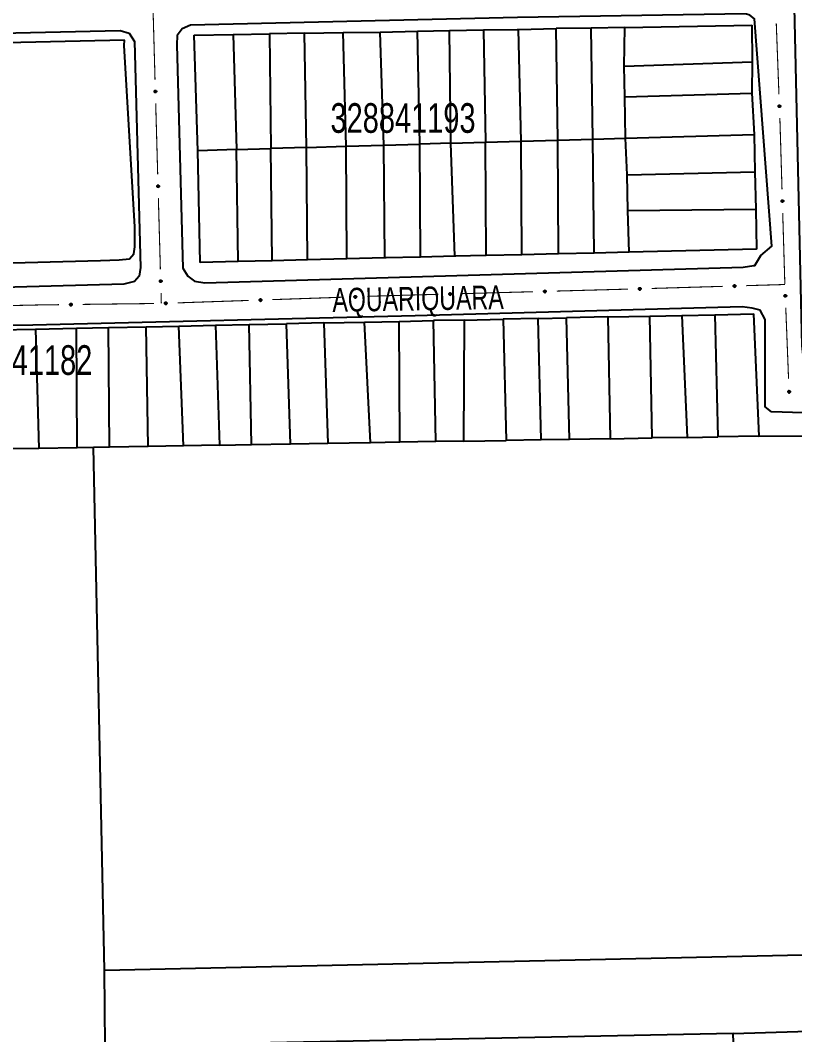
# Model space of a CAD drawing. Extents: x 203604 to 204690, y 4848469 to 4850418.
# Drawn here: x 203975.6 to 204106.3, y 4849737 to 4849908.1 of the extents above; entities that cross this region are included whole.
import ezdxf

# ---------------------------------------------------------------- set-up
doc = ezdxf.new("R2010")
doc.units = 0
doc.header["$LTSCALE"] = 1.5
doc.header["$MEASUREMENT"] = 0
for name, color, linetype in [('CD_MALHA_LOTES', 7, 'CONTINUOUS'), ('CD_TXT_QUADRA', 2, 'CONTINUOUS'), ('RU-QUADRA', 210, 'CONTINUOUS'), ('SV-EIXO-RUA-PAV', 20, 'CONTINUOUS'), ('SV-RUA-PAVIM', 7, 'CONTINUOUS'), ('SV-TXT-VIA-ATUAL', 250, 'CONTINUOUS')]:
    doc.layers.add(name, color=color, linetype=linetype)
doc.styles.add('ARIAL', font='ARIAL.SHX')

msp = doc.modelspace()

# ---------------------------------------------------------------- linework, layer by layer
at = {"layer": 'CD_MALHA_LOTES', "linetype": 'Continuous', "flags": 128}
for points in [[(204023.595377, 4849905.859892), (204030.112177, 4849905.979855)], [(204030.112177, 4849905.979855), (204036.325795, 4849906.071497)], [(204030.627844, 4849886.79591), (204030.112177, 4849905.979855)], [(204036.325795, 4849906.071497), (204042.638527, 4849906.210443)], [(204036.940698, 4849886.980877), (204036.325795, 4849906.071497)], [(204042.638527, 4849906.210443), (204048.039001, 4849906.309856)], [(204043.050009, 4849887.15988), (204042.638527, 4849906.210443)], [(204048.039001, 4849906.309856), (204053.792114, 4849906.415761)], [(204048.24337, 4849887.312046), (204048.039001, 4849906.309856)], [(204053.792114, 4849906.415761), (204059.699839, 4849906.524512)], [(204053.792114, 4849906.415761), (204054.104214, 4849887.483769)], [(204059.699839, 4849906.524512), (204066.016738, 4849906.640795)], [(204060.110828, 4849887.691322), (204059.699839, 4849906.524512)], [(204071.922588, 4849906.749511), (204066.016738, 4849906.640795)], [(204066.322992, 4849887.836376), (204066.016738, 4849906.640795)], [(204077.630412, 4849906.854582), (204071.922588, 4849906.749511)], [(204072.23211, 4849887.9969), (204071.922588, 4849906.749511)], [(204077.528804, 4849900.321901), (204077.630412, 4849906.854582)], [(204077.630412, 4849906.854582), (204099.021161, 4849907.248348)], [(204099.021161, 4849907.248348), (204099.12302, 4849901.034917)], [(204004.953903, 4849905.516736), (204011.576277, 4849905.638642)], [(204005.56506, 4849886.061569), (204004.953903, 4849905.516736)], [(204011.576277, 4849905.638642), (204017.687652, 4849905.751142)], [(204011.576277, 4849905.638642), (204012.096369, 4849886.252937)], [(204023.595377, 4849905.859892), (204017.687652, 4849905.751142)], [(204017.687652, 4849905.751142), (204017.897381, 4849886.422907)], [(204023.904919, 4849886.598928), (204023.595377, 4849905.859892)], [(204077.528804, 4849900.321901), (204099.12302, 4849901.034917)], [(204099.12302, 4849901.034917), (204099.021161, 4849895.738223)], [(204077.630664, 4849895.127066), (204077.528804, 4849900.321901)], [(204077.630664, 4849895.127066), (204099.021161, 4849895.738223)], [(204099.021161, 4849895.738223), (204099.428599, 4849888.811776)], [(204077.736224, 4849888.176188), (204077.630664, 4849895.127066)], [(204036.940698, 4849886.980877), (204043.050009, 4849887.15988)], [(204048.24337, 4849887.312046), (204043.050009, 4849887.15988)], [(204043.151914, 4849868.105186), (204043.050009, 4849887.15988)], [(204048.24337, 4849887.312046), (204054.104214, 4849887.483769)], [(204048.95946, 4849868.243836), (204048.24337, 4849887.312046)], [(204054.104214, 4849887.483769), (204060.110828, 4849887.691322)], [(204054.207097, 4849868.369119), (204054.104214, 4849887.483769)], [(204060.110828, 4849887.691322), (204066.322992, 4849887.836376)], [(204060.220676, 4849868.512687), (204060.110828, 4849887.691322)], [(204066.322992, 4849887.836376), (204072.23211, 4849887.9969)], [(204066.430567, 4849868.660943), (204066.322992, 4849887.836376)], [(204072.23211, 4849887.9969), (204077.736224, 4849888.176188)], [(204072.439285, 4849868.804396), (204072.23211, 4849887.9969)], [(204077.736224, 4849888.176188), (204099.428599, 4849888.811776)], [(204078.038102, 4849881.987189), (204077.736224, 4849888.176188)], [(204099.428599, 4849888.811776), (204099.530458, 4849882.496487)], [(204012.096369, 4849886.252937), (204005.56506, 4849886.061569)], [(204005.972498, 4849867.21756), (204005.56506, 4849886.061569)], [(204012.096369, 4849886.252937), (204017.897381, 4849886.422907)], [(204012.395714, 4849867.370909), (204012.096369, 4849886.252937)], [(204023.904919, 4849886.598928), (204017.897381, 4849886.422907)], [(204018.101458, 4849867.507128), (204017.897381, 4849886.422907)], [(204023.904919, 4849886.598928), (204030.627844, 4849886.79591)], [(204024.105315, 4849867.650465), (204023.904919, 4849886.598928)], [(204030.627844, 4849886.79591), (204036.940698, 4849886.980877)], [(204030.729703, 4849867.808616), (204030.627844, 4849886.79591)], [(204037.148057, 4849867.961849), (204036.940698, 4849886.980877)], [(204078.038102, 4849881.987189), (204099.530458, 4849882.496487)], [(204099.530458, 4849882.496487), (204099.734177, 4849876.181197)], [(204078.139961, 4849875.977478), (204078.038102, 4849881.987189)], [(204078.139961, 4849875.977478), (204099.734177, 4849876.181197)], [(204078.348632, 4849868.945476), (204078.139961, 4849875.977478)], [(204099.734177, 4849876.181197), (204099.836037, 4849869.458469)], [(204054.207097, 4849868.369119), (204048.95946, 4849868.243836)], [(204060.220676, 4849868.512687), (204054.207097, 4849868.369119)], [(204066.430567, 4849868.660943), (204060.220676, 4849868.512687)], [(204072.439285, 4849868.804396), (204066.430567, 4849868.660943)], [(204078.348632, 4849868.945476), (204072.439285, 4849868.804396)], [(204099.836037, 4849869.458469), (204078.348632, 4849868.945476)], [(204012.395714, 4849867.370909), (204005.972498, 4849867.21756)], [(204018.101458, 4849867.507128), (204012.395714, 4849867.370909)], [(204024.105315, 4849867.650465), (204018.101458, 4849867.507128)], [(204030.729703, 4849867.808616), (204024.105315, 4849867.650465)], [(204037.148057, 4849867.961849), (204030.729703, 4849867.808616)], [(204043.151914, 4849868.105186), (204037.148057, 4849867.961849)], [(204048.95946, 4849868.243836), (204043.151914, 4849868.105186)], [(204074.736048, 4849858.014341), (204081.825831, 4849858.148157)], [(204081.825531, 4849858.164224), (204087.235158, 4849858.278593)], [(204081.825831, 4849858.148157), (204081.825531, 4849858.164224)], [(204087.235158, 4849858.278593), (204092.779033, 4849858.395799)], [(204087.235158, 4849858.278593), (204088.13903, 4849837.712535)], [(204092.779033, 4849858.395799), (204099.35059, 4849858.534733)], [(204092.779033, 4849858.395799), (204093.294064, 4849837.799724)], [(204099.35059, 4849858.534733), (204100.252597, 4849837.917416)], [(203990.529814, 4849856.215285), (203996.848818, 4849856.367676)], [(203996.848818, 4849856.367676), (204002.384647, 4849856.478856)], [(203997.23158, 4849836.174989), (203996.848818, 4849856.367676)], [(204002.384647, 4849856.478856), (204008.572402, 4849856.615532)], [(204003.161721, 4849836.275287), (204002.384647, 4849856.478856)], [(204008.572402, 4849856.615532), (204014.242354, 4849856.735404)], [(204008.572402, 4849856.615532), (204009.216326, 4849836.37769)], [(204014.242354, 4849856.735404), (204020.553782, 4849856.859576)], [(204014.62624, 4849836.499974), (204014.242354, 4849856.735404)], [(204026.870264, 4849857.002379), (204020.553782, 4849856.859576)], [(204021.196714, 4849836.580319), (204020.553782, 4849856.859576)], [(204026.870264, 4849857.002379), (204033.697321, 4849857.117292)], [(204026.870264, 4849857.002379), (204027.513319, 4849836.687153)], [(204033.697321, 4849857.117292), (204039.562576, 4849857.270716)], [(204034.729495, 4849836.809203), (204033.697321, 4849857.117292)], [(204039.562576, 4849857.270716), (204045.355882, 4849857.393196)], [(204039.689118, 4849836.893087), (204039.562576, 4849857.270716)], [(204050.510632, 4849857.502176), (204045.355882, 4849857.393196)], [(204045.745902, 4849836.995527), (204045.355882, 4849857.393196)], [(204050.510632, 4849857.502176), (204050.383472, 4849837.073964)], [(204050.510632, 4849857.502176), (204057.087635, 4849857.641224)], [(204063.012569, 4849857.761583), (204057.087635, 4849857.641224)], [(204057.087635, 4849857.641224), (204057.604005, 4849837.196087)], [(204063.012569, 4849857.761583), (204067.778089, 4849857.867238)], [(204063.529789, 4849837.296311), (204063.012569, 4849857.761583)], [(204074.736048, 4849858.014341), (204067.778089, 4849857.867238)], [(204068.298359, 4849837.376964), (204067.778089, 4849857.867238)], [(204074.736048, 4849858.014341), (204075.128071, 4849837.492477)], [(203971.786198, 4849855.837811), (203978.226231, 4849855.973964)], [(203978.226231, 4849855.973964), (203985.119789, 4849856.119705)], [(203978.226231, 4849855.973964), (203978.739286, 4849835.855684)], [(203985.119789, 4849856.119705), (203990.529814, 4849856.215285)], [(203985.249013, 4849835.972324), (203985.119789, 4849856.119705)], [(203990.661689, 4849836.06387), (203990.529814, 4849856.215285)], [(204075.128071, 4849837.492477), (204082.208889, 4849837.612237)], [(204088.13903, 4849837.712535), (204082.208889, 4849837.612237)], [(204088.13903, 4849837.712535), (204093.294064, 4849837.799724)], [(204100.252597, 4849837.917416), (204093.294064, 4849837.799724)], [(204100.252597, 4849837.917416), (204118.797014, 4849838.012408), (204123.597551, 4849833.76578), (204126.182456, 4849830.811603), (204127.905725, 4849827.611245), (204128.76736, 4849824.041615), (204140.953338, 4849751.17193)], [(203978.739286, 4849835.855684), (203972.424749, 4849835.755423)], [(203985.249013, 4849835.972324), (203978.739286, 4849835.855684)], [(203987.990496, 4849836.018691), (203985.249013, 4849835.972324)], [(203990.661689, 4849836.06387), (203987.990496, 4849836.018691)], [(203989.859522, 4849747.848481), (203987.990496, 4849836.018691)], [(203997.23158, 4849836.174989), (203990.661689, 4849836.06387)], [(204003.161721, 4849836.275287), (203997.23158, 4849836.174989)], [(204009.216326, 4849836.37769), (204003.161721, 4849836.275287)], [(204009.216326, 4849836.37769), (204014.62624, 4849836.499974)], [(204021.196714, 4849836.580319), (204014.626824, 4849836.4692)], [(204027.513319, 4849836.687153), (204021.196714, 4849836.580319)], [(204034.729495, 4849836.809203), (204027.513319, 4849836.687153)], [(204039.689118, 4849836.893087), (204034.729495, 4849836.809203)], [(204045.745902, 4849836.995527), (204039.689118, 4849836.893087)], [(204050.383472, 4849837.073964), (204045.745902, 4849836.995527)], [(204050.383472, 4849837.073964), (204057.604005, 4849837.196087)], [(204063.529789, 4849837.296311), (204057.604005, 4849837.196087)], [(204068.298359, 4849837.376964), (204063.529789, 4849837.296311)], [(204075.128071, 4849837.492477), (204068.298359, 4849837.376964)], [(203989.859522, 4849747.848481), (204140.953338, 4849751.17193)], [(203989.982613, 4849735.04705), (203989.859522, 4849747.848481)], [(204095.902147, 4849737.201137), (204143.16897, 4849738.61668)], [(204095.902147, 4849737.201137), (203989.982613, 4849735.04705)], [(204096.148328, 4849731.169694), (204095.902147, 4849737.201137)]]:
    msp.add_lwpolyline(points, dxfattribs=at)
msp.add_lwpolyline([(203993.18913, 4849904.70186), (203875.796044, 4849902.053513), (203881.500177, 4849868.949172), (203881.805755, 4849867.115701), (203882.620631, 4849865.791527), (203883.435507, 4849865.07851), (203885.268979, 4849864.772932), (203989.165679, 4849867.523139), (203992.323324, 4849867.624998), (203994.054936, 4849867.828717), (203994.767952, 4849868.643593), (203994.971671, 4849869.865907), (203994.971671, 4849873.227271), (203993.1382, 4849903.785124)], close=True, dxfattribs=at)
at = {"layer": 'CD_MALHA_LOTES', "linetype": 'Continuous'}
for points in [[(204082.208889, 4849837.612237), (204081.825831, 4849858.148157)], [(204014.626824, 4849836.4692), (204014.62624, 4849836.499974)]]:
    msp.add_lwpolyline(points, dxfattribs=at)
at = {"layer": 'RU-QUADRA', "linetype": 'Continuous', "const_width": 0.18, "flags": 128}
for points in [[(204005.972498, 4849867.21756), (204005.56506, 4849886.061569), (204004.953903, 4849905.516736), (204011.576277, 4849905.638642), (204017.687652, 4849905.751142), (204023.595377, 4849905.859892), (204030.112177, 4849905.979855), (204036.326632, 4849906.026033), (204042.638527, 4849906.210443), (204048.039001, 4849906.309856), (204053.792114, 4849906.415761), (204059.699839, 4849906.524512), (204066.016738, 4849906.640795), (204071.922588, 4849906.749511), (204077.630412, 4849906.854582), (204099.021161, 4849907.248348), (204099.12302, 4849901.034917), (204099.021161, 4849895.738223), (204099.428599, 4849888.811776), (204099.530458, 4849882.496487), (204099.734177, 4849876.181197), (204099.836037, 4849869.458469), (204078.348632, 4849868.945476), (204072.439285, 4849868.804396), (204066.430567, 4849868.660943), (204060.220676, 4849868.512687), (204054.207097, 4849868.369119), (204048.95946, 4849868.243836), (204043.151914, 4849868.105186), (204037.148057, 4849867.961849), (204030.729703, 4849867.808616), (204024.105315, 4849867.650465), (204018.101458, 4849867.507128), (204012.395714, 4849867.370909)], [(203875.796044, 4849902.053513), (203881.500177, 4849868.949172), (203881.805755, 4849867.115701), (203882.620631, 4849865.791527), (203883.435507, 4849865.07851), (203885.268979, 4849864.772932), (203989.165679, 4849867.523139), (203992.323324, 4849867.624998), (203994.054936, 4849867.828717), (203994.767952, 4849868.643593), (203994.971671, 4849869.865907), (203994.971671, 4849873.227271), (203993.1382, 4849903.785124), (203993.18913, 4849904.70186)]]:
    msp.add_lwpolyline(points, close=True, dxfattribs=at)
at = {"layer": 'RU-QUADRA', "linetype": 'Continuous'}
for points in [[(203971.786198, 4849855.837811, 0.18, 0.18, 0), (203978.226231, 4849855.973964, 0.18, 0.18, 0), (203985.119789, 4849856.119705, 0.18, 0.18, 0), (203990.529814, 4849856.215285, 0.18, 0.18, 0), (203996.848818, 4849856.367676, 0.18, 0.18, 0), (204002.384647, 4849856.478856, 0.18, 0.18, 0), (204008.572402, 4849856.615532, 0.18, 0.18, 0), (204014.242354, 4849856.735404, 0.18, 0.18, 0), (204020.553782, 4849856.859576, 0.18, 0.18, 0), (204026.870264, 4849857.002379, 0.18, 0.18, 0), (204033.697321, 4849857.117292, 0.18, 0.18, 0), (204039.562576, 4849857.270716, 0.18, 0.18, 0), (204045.355882, 4849857.393196, 0.18, 0.18, 0), (204050.510632, 4849857.502176, 0.18, 0.18, 0), (204057.087635, 4849857.641224, 0.18, 0.18, 0), (204063.012465, 4849857.766485, 0.18, 0.18, 0), (204067.778089, 4849857.867238, 0.18, 0.18, 0), (204074.736048, 4849858.014341, 0.18, 0.18, 0), (204081.825531, 4849858.164224, 0.18, 0.18, 0), (204087.235158, 4849858.278593, 0.18, 0.18, 0), (204092.779033, 4849858.395799, 0.18, 0.18, 0), (204099.35059, 4849858.534733, 0.18, 0.18, 0), (204100.252597, 4849837.917416, 0.18, 0.18, 0)], [(204075.128071, 4849837.492477, 0.18, 0.18, 0), (204068.298359, 4849837.376964, 0.18, 0.18, 0)], [(204082.208889, 4849837.612237, 0.18, 0.18, 0), (204075.128071, 4849837.492477, 0.18, 0.18, 0)], [(204088.13903, 4849837.712535, 0.18, 0.18, 0), (204082.208889, 4849837.612237, 0.18, 0.18, 0)], [(204093.294064, 4849837.799724, 0.18, 0.18, 0), (204088.13903, 4849837.712535, 0.18, 0.18, 0)], [(204100.252597, 4849837.917416, 0.18, 0.18, 0), (204093.294064, 4849837.799724, 0.18, 0.18, 0)], [(204144.769149, 4849732.523691, 0.18, 0.18, 0), (204143.16897, 4849738.61668, 0.18, 0.18, 0), (204140.953338, 4849751.17193, 0.18, 0.18, 0), (204128.76736, 4849824.041615, 0.18, 0.18, 0), (204127.905725, 4849827.611245, 0.18, 0.18, 0), (204126.182456, 4849830.811603, 0.18, 0.18, 0), (204123.597551, 4849833.76578, 0.18, 0.18, 0), (204118.797014, 4849838.012408, 0.18, 0.18, 0), (204100.252597, 4849837.917416, 0.18, 0.18, 0)], [(203978.739286, 4849835.855684, 0.18, 0.18, 0), (203972.424749, 4849835.755423, 0.18, 0.18, 0)], [(203985.249013, 4849835.972324, 0.18, 0.18, 0), (203978.739286, 4849835.855684, 0.18, 0.18, 0)], [(203990.661689, 4849836.06387, 0.18, 0.18, 0), (203985.249013, 4849835.972324, 0.18, 0.18, 0)], [(203997.23158, 4849836.174989, 0.18, 0.18, 0), (203990.661689, 4849836.06387, 0.18, 0.18, 0)], [(204003.161721, 4849836.275287, 0.18, 0.18, 0), (203997.23158, 4849836.174989, 0.18, 0.18, 0)], [(204009.216326, 4849836.37769, 0.18, 0.18, 0), (204003.161721, 4849836.275287, 0.18, 0.18, 0)], [(204014.626824, 4849836.4692, 0.18, 0.18, 0), (204009.216326, 4849836.37769, 0.18, 0.18, 0)], [(204021.196714, 4849836.580319, 0.18, 0.18, 0), (204014.626824, 4849836.4692, 0.18, 0.18, 0)], [(204027.513319, 4849836.687153, 0.18, 0.18, 0), (204021.196714, 4849836.580319, 0.18, 0.18, 0)], [(204034.729495, 4849836.809203, 0.18, 0.18, 0), (204027.513319, 4849836.687153, 0.18, 0.18, 0)], [(204039.689118, 4849836.893087, 0.18, 0.18, 0), (204034.729495, 4849836.809203, 0.18, 0.18, 0)], [(204045.745902, 4849836.995527, 0.18, 0.18, 0), (204039.689118, 4849836.893087, 0.18, 0.18, 0)], [(204050.383472, 4849837.073964, 0.18, 0.18, 0), (204045.745902, 4849836.995527, 0.18, 0.18, 0)], [(204057.604005, 4849837.196087, 0.18, 0.18, 0), (204050.383472, 4849837.073964, 0.18, 0.18, 0)], [(204063.529789, 4849837.296311, 0.18, 0.18, 0), (204057.604005, 4849837.196087, 0.18, 0.18, 0)], [(204068.298359, 4849837.376964, 0.18, 0.18, 0), (204063.529789, 4849837.296311, 0.18, 0.18, 0)]]:
    msp.add_lwpolyline(points, format="xyseb", dxfattribs=at)
at = {"layer": 'SV-EIXO-RUA-PAV', "const_width": 0.18}
for points in [[(203998.03, 4849910.04), (203998.367623, 4849898.04475)], [(204103.171171, 4849907.54938), (204103.622869, 4849895.557884)], [(203998.480163, 4849894.046334), (203998.817786, 4849882.051084)], [(204103.773435, 4849891.560719), (204103.81, 4849890.59)], [(204103.81, 4849890.59), (204104.13949, 4849879.56633)], [(203998.930327, 4849878.052668), (203999.26795, 4849866.057418)], [(204104.258994, 4849875.568116), (204104.617505, 4849863.573472)], [(204082.14401, 4849862.825258), (204094.138765, 4849863.180012)], [(204098.137017, 4849863.298264), (204104.134394, 4849863.475641)], [(204104.134394, 4849863.475641), (204104.62, 4849863.49)], [(203999.38049, 4849862.059002), (203999.408626, 4849861.059398)], [(204034.162703, 4849861.488154), (204036.161534, 4849861.556531)], [(204036.161534, 4849861.556531), (204037.14, 4849861.59)], [(204037.14, 4849861.59), (204046.157575, 4849861.837142)], [(204050.156074, 4849861.946727), (204062.15157, 4849862.275483)], [(204066.150068, 4849862.385069), (204078.145564, 4849862.713825)], [(203970.186699, 4849859.854991), (203978.184759, 4849860.031166)], [(203978.184759, 4849860.031166), (203979.04, 4849860.05)], [(203979.04, 4849860.05), (203982.184316, 4849860.088553)], [(203986.184015, 4849860.137595), (203998.183113, 4849860.28472)], [(203999.408626, 4849861.059398), (203999.43, 4849860.3)], [(204002.18141, 4849860.394122), (204014.174395, 4849860.804384)], [(204018.172056, 4849860.941138), (204030.165041, 4849861.3514)], [(204104.773682, 4849859.576526), (204105.244558, 4849847.585768)]]:
    msp.add_lwpolyline(points, dxfattribs=at)
at = {"layer": 'SV-EIXO-RUA-PAV'}
for points in [[(203998.529888, 4849896.192263), (203998.565903, 4849896.159173), (203998.59009, 4849896.12337), (203998.601668, 4849896.087701), (203998.60368, 4849896.053514), (203998.6018, 4849896.018307), (203998.592073, 4849895.98323), (203998.572654, 4849895.946689), (203998.539714, 4849895.910328), (203998.501408, 4849895.887961), (203998.467046, 4849895.874739), (203998.431519, 4849895.870588), (203998.397348, 4849895.872988), (203998.361245, 4849895.884296), (203998.324407, 4849895.904338), (203998.288646, 4849895.938345), (203998.265175, 4849895.973609), (203998.254882, 4849896.008403), (203998.250934, 4849896.044146), (203998.253285, 4849896.080066), (203998.263031, 4849896.114444), (203998.283277, 4849896.151498), (203998.31731, 4849896.18635), (203998.352214, 4849896.210161), (203998.386854, 4849896.22094), (203998.422131, 4849896.224034), (203998.457466, 4849896.222577), (203998.493134, 4849896.214268), (203998.529888, 4849896.192263)], [(204103.802746, 4849893.707024), (204103.839074, 4849893.674278), (204103.863601, 4849893.638706), (204103.875518, 4849893.603149), (204103.877855, 4849893.568983), (204103.87631, 4849893.53376), (204103.866917, 4849893.498591), (204103.847846, 4849893.461867), (204103.815253, 4849893.425195), (204103.777162, 4849893.402465), (204103.742928, 4849893.388916), (204103.707441, 4849893.384428), (204103.673249, 4849893.386502), (204103.637041, 4849893.397467), (204103.600013, 4849893.417157), (204103.563931, 4849893.450823), (204103.540125, 4849893.485861), (204103.529501, 4849893.520556), (204103.525214, 4849893.55626), (204103.527223, 4849893.592201), (204103.536642, 4849893.62667), (204103.556534, 4849893.663915), (204103.590234, 4849893.699089), (204103.62491, 4849893.723231), (204103.659446, 4849893.734339), (204103.694692, 4849893.737768), (204103.730039, 4849893.736648), (204103.765785, 4849893.728678), (204103.802746, 4849893.707024)], [(203998.980051, 4849880.198597), (203999.016066, 4849880.165507), (203999.040253, 4849880.129704), (203999.051831, 4849880.094035), (203999.053844, 4849880.059848), (203999.051964, 4849880.024641), (203999.042237, 4849879.989564), (203999.022817, 4849879.953023), (203998.989877, 4849879.916662), (203998.951571, 4849879.894295), (203998.91721, 4849879.881073), (203998.881682, 4849879.876922), (203998.847511, 4849879.879322), (203998.811409, 4849879.89063), (203998.774571, 4849879.910672), (203998.73881, 4849879.944679), (203998.715338, 4849879.979943), (203998.705045, 4849880.014737), (203998.701098, 4849880.05048), (203998.703448, 4849880.0864), (203998.713195, 4849880.120778), (203998.73344, 4849880.157832), (203998.767473, 4849880.192684), (203998.802377, 4849880.216495), (203998.837018, 4849880.227274), (203998.872294, 4849880.230368), (203998.907629, 4849880.228911), (203998.943297, 4849880.220602), (203998.980051, 4849880.198597)], [(204104.30498, 4849877.714128), (204104.341053, 4849877.681101), (204104.365303, 4849877.645339), (204104.376943, 4849877.609691), (204104.379015, 4849877.575508), (204104.377196, 4849877.540298), (204104.36753, 4849877.505203), (204104.348174, 4849877.468629), (204104.315298, 4849877.43221), (204104.277031, 4849877.409777), (204104.242692, 4849877.396495), (204104.207172, 4849877.392282), (204104.172997, 4849877.394622), (204104.136875, 4849877.405868), (204104.100002, 4849877.425845), (204104.064182, 4849877.45979), (204104.040649, 4849877.495013), (204104.030295, 4849877.529789), (204104.026286, 4849877.565525), (204104.028573, 4849877.60145), (204104.03826, 4849877.635845), (204104.058441, 4849877.672934), (204104.092413, 4849877.707845), (204104.127276, 4849877.731717), (204104.161897, 4849877.742556), (204104.197169, 4849877.745711), (204104.232506, 4849877.744316), (204104.268189, 4849877.736069), (204104.30498, 4849877.714128)], [(203999.430215, 4849864.204931), (203999.46623, 4849864.171841), (203999.490417, 4849864.136037), (203999.501995, 4849864.100369), (203999.504007, 4849864.066182), (203999.502127, 4849864.030975), (203999.4924, 4849863.995898), (203999.472981, 4849863.959357), (203999.440041, 4849863.922996), (203999.401735, 4849863.900629), (203999.367373, 4849863.887407), (203999.331846, 4849863.883256), (203999.297675, 4849863.885656), (203999.261572, 4849863.896964), (203999.224734, 4849863.917006), (203999.188973, 4849863.951013), (203999.165502, 4849863.986277), (203999.155209, 4849864.021071), (203999.151261, 4849864.056814), (203999.153612, 4849864.092734), (203999.163358, 4849864.127112), (203999.183604, 4849864.164166), (203999.217637, 4849864.199018), (203999.252541, 4849864.222829), (203999.287181, 4849864.233608), (203999.322458, 4849864.236702), (203999.357793, 4849864.235245), (203999.393461, 4849864.226936), (203999.430215, 4849864.204931)], [(204095.991019, 4849863.344923), (204096.024057, 4849863.380986), (204096.059826, 4849863.405224), (204096.095478, 4849863.416853), (204096.129662, 4849863.418914), (204096.164872, 4849863.417084), (204096.199963, 4849863.407407), (204096.236532, 4849863.38804), (204096.27294, 4849863.355152), (204096.295361, 4849863.316878), (204096.308632, 4849863.282535), (204096.312834, 4849863.247014), (204096.310483, 4849863.21284), (204096.299226, 4849863.176721), (204096.279237, 4849863.139854), (204096.245281, 4849863.104044), (204096.210051, 4849863.080523), (204096.175272, 4849863.07018), (204096.139534, 4849863.066182), (204096.103611, 4849863.068481), (204096.069219, 4849863.078178), (204096.032136, 4849863.098371), (204095.997236, 4849863.132354), (204095.973375, 4849863.167224), (204095.962546, 4849863.201849), (204095.959402, 4849863.237121), (204095.960808, 4849863.272458), (204095.969067, 4849863.308138), (204095.991019, 4849863.344923)], [(204032.016512, 4849861.524881), (204032.049383, 4849861.561096), (204032.08504, 4849861.585499), (204032.120637, 4849861.597293), (204032.154811, 4849861.599513), (204032.190029, 4849861.597846), (204032.225165, 4849861.588332), (204032.261822, 4849861.569134), (204032.298382, 4849861.536414), (204032.320981, 4849861.498245), (204032.33441, 4849861.463964), (204032.338777, 4849861.428462), (204032.336584, 4849861.394277), (204032.325494, 4849861.358107), (204032.305676, 4849861.321148), (204032.271886, 4849861.285182), (204032.236765, 4849861.261497), (204032.202034, 4849861.250994), (204032.166316, 4849861.24683), (204032.130382, 4849861.248963), (204032.095946, 4849861.258501), (204032.058769, 4849861.278522), (204032.023713, 4849861.312343), (204031.99969, 4849861.347102), (204031.988702, 4849861.381676), (204031.985394, 4849861.416934), (204031.986637, 4849861.452277), (204031.99473, 4849861.487995), (204032.016512, 4849861.524881)], [(204048.010182, 4849861.998037), (204048.043299, 4849862.034028), (204048.07912, 4849862.058188), (204048.114797, 4849862.06974), (204048.148985, 4849862.071728), (204048.184191, 4849862.069821), (204048.219261, 4849862.060068), (204048.255788, 4849862.040622), (204048.292125, 4849862.007655), (204048.314463, 4849861.969333), (204048.327659, 4849861.934961), (204048.331784, 4849861.899431), (204048.32936, 4849861.865262), (204048.318024, 4849861.829168), (204048.297955, 4849861.792344), (204048.263922, 4849861.756608), (204048.228641, 4849861.733163), (204048.193839, 4849861.722895), (204048.158093, 4849861.718975), (204048.122174, 4849861.721351), (204048.087804, 4849861.731124), (204048.050764, 4849861.751396), (204048.015938, 4849861.785455), (204047.992153, 4849861.820377), (204047.981399, 4849861.855025), (204047.978332, 4849861.890304), (204047.979814, 4849861.925638), (204047.98815, 4849861.9613), (204048.010182, 4849861.998037)], [(204064.004177, 4849862.436379), (204064.037293, 4849862.47237), (204064.073115, 4849862.49653), (204064.108791, 4849862.508082), (204064.14298, 4849862.510069), (204064.178185, 4849862.508163), (204064.213256, 4849862.49841), (204064.249782, 4849862.478964), (204064.286119, 4849862.445997), (204064.308457, 4849862.407674), (204064.321654, 4849862.373303), (204064.325779, 4849862.337773), (204064.323354, 4849862.303603), (204064.312019, 4849862.267509), (204064.29195, 4849862.230686), (204064.257916, 4849862.19495), (204064.222635, 4849862.171505), (204064.187833, 4849862.161237), (204064.152087, 4849862.157316), (204064.116169, 4849862.159693), (204064.081798, 4849862.169465), (204064.044759, 4849862.189738), (204064.009933, 4849862.223797), (204063.986147, 4849862.258718), (204063.975394, 4849862.293367), (204063.972326, 4849862.328646), (204063.973809, 4849862.36398), (204063.982145, 4849862.399642), (204064.004177, 4849862.436379)], [(204079.998171, 4849862.874721), (204080.031287, 4849862.910712), (204080.067109, 4849862.934872), (204080.102786, 4849862.946424), (204080.136974, 4849862.948411), (204080.17218, 4849862.946505), (204080.20725, 4849862.936752), (204080.243776, 4849862.917305), (204080.280113, 4849862.884339), (204080.302452, 4849862.846016), (204080.315648, 4849862.811645), (204080.319773, 4849862.776115), (204080.317348, 4849862.741945), (204080.306013, 4849862.705851), (204080.285944, 4849862.669028), (204080.25191, 4849862.633292), (204080.21663, 4849862.609846), (204080.181828, 4849862.599579), (204080.146082, 4849862.595658), (204080.110163, 4849862.598035), (204080.075793, 4849862.607807), (204080.038753, 4849862.62808), (204080.003927, 4849862.662139), (204079.980141, 4849862.69706), (204079.969388, 4849862.731709), (204079.966321, 4849862.766988), (204079.967803, 4849862.802322), (204079.976139, 4849862.837983), (204079.998171, 4849862.874721)], [(204104.79956, 4849861.722875), (204104.835941, 4849861.690187), (204104.860524, 4849861.654655), (204104.872498, 4849861.619117), (204104.87489, 4849861.584955), (204104.873401, 4849861.549729), (204104.864065, 4849861.514546), (204104.845052, 4849861.477791), (204104.812518, 4849861.441066), (204104.774463, 4849861.418276), (204104.740251, 4849861.404673), (204104.704772, 4849861.400127), (204104.670576, 4849861.402147), (204104.63435, 4849861.413054), (204104.597291, 4849861.432685), (204104.561155, 4849861.466292), (204104.537293, 4849861.501293), (204104.526614, 4849861.535971), (204104.52227, 4849861.571668), (204104.524221, 4849861.607612), (204104.533585, 4849861.642096), (204104.553418, 4849861.679373), (204104.587061, 4849861.7146), (204104.621698, 4849861.738798), (204104.656217, 4849861.749961), (204104.691457, 4849861.753447), (204104.726806, 4849861.752383), (204104.762564, 4849861.74447), (204104.79956, 4849861.722875)], [(203984.039146, 4849860.221385), (203984.072803, 4849860.25687), (203984.108986, 4849860.280486), (203984.144834, 4849860.291496), (203984.179049, 4849860.292966), (203984.214221, 4849860.290527), (203984.24914, 4849860.280244), (203984.285368, 4849860.260247), (203984.321201, 4849860.226733), (203984.342957, 4849860.188077), (203984.355632, 4849860.15351), (203984.359218, 4849860.117921), (203984.356277, 4849860.083793), (203984.344396, 4849860.047874), (203984.323772, 4849860.011359), (203984.289201, 4849859.976142), (203984.25357, 4849859.953234), (203984.218616, 4849859.943494), (203984.182815, 4849859.940115), (203984.146937, 4849859.943036), (203984.112718, 4849859.953327), (203984.07599, 4849859.974158), (203984.041683, 4849860.00874), (203984.018429, 4849860.044018), (203984.008201, 4849860.078825), (203984.005668, 4849860.114146), (203984.007685, 4849860.149454), (203984.01656, 4849860.184985), (203984.039146, 4849860.221385)], [(204000.035219, 4849860.430849), (204000.06809, 4849860.467064), (204000.103747, 4849860.491467), (204000.139344, 4849860.503261), (204000.173518, 4849860.50548), (204000.208736, 4849860.503813), (204000.243872, 4849860.494299), (204000.28053, 4849860.475101), (204000.31709, 4849860.442382), (204000.339688, 4849860.404212), (204000.353118, 4849860.369931), (204000.357484, 4849860.33443), (204000.355291, 4849860.300245), (204000.344201, 4849860.264075), (204000.324383, 4849860.227116), (204000.290593, 4849860.191149), (204000.255473, 4849860.167465), (204000.220741, 4849860.156961), (204000.185023, 4849860.152798), (204000.149089, 4849860.15493), (204000.114653, 4849860.164469), (204000.077476, 4849860.184489), (204000.04242, 4849860.21831), (204000.018397, 4849860.25307), (204000.007409, 4849860.287644), (204000.004101, 4849860.322902), (204000.005344, 4849860.358245), (204000.013437, 4849860.393962), (204000.035219, 4849860.430849)], [(204016.025866, 4849860.977865), (204016.058737, 4849861.01408), (204016.094393, 4849861.038483), (204016.129991, 4849861.050277), (204016.164165, 4849861.052497), (204016.199382, 4849861.05083), (204016.234518, 4849861.041315), (204016.271176, 4849861.022117), (204016.307736, 4849860.989398), (204016.330334, 4849860.951229), (204016.343764, 4849860.916948), (204016.34813, 4849860.881446), (204016.345938, 4849860.847261), (204016.334848, 4849860.811091), (204016.31503, 4849860.774132), (204016.28124, 4849860.738165), (204016.246119, 4849860.714481), (204016.211388, 4849860.703977), (204016.175669, 4849860.699814), (204016.139735, 4849860.701946), (204016.105299, 4849860.711485), (204016.068123, 4849860.731505), (204016.033066, 4849860.765327), (204016.009044, 4849860.800086), (204015.998055, 4849860.83466), (204015.994748, 4849860.869918), (204015.99599, 4849860.905261), (204016.004084, 4849860.940979), (204016.025866, 4849860.977865)], [(204105.189349, 4849845.523926), (204105.224375, 4849845.558061), (204105.261458, 4849845.580236), (204105.297711, 4849845.58983), (204105.331957, 4849845.589953), (204105.367006, 4849845.586134), (204105.401494, 4849845.574487), (204105.436908, 4849845.553082), (204105.471397, 4849845.518186), (204105.491617, 4849845.478705), (204105.502923, 4849845.443666), (204105.505108, 4849845.407964), (204105.500828, 4849845.373977), (204105.487545, 4849845.338554), (204105.465502, 4849845.302877), (204105.429574, 4849845.269046), (204105.393069, 4849845.247555), (204105.35776, 4849845.239197), (204105.321854, 4849845.237228), (204105.286118, 4849845.241556), (204105.25233, 4849845.253184), (204105.216449, 4849845.275442), (204105.183528, 4849845.311346), (204105.161678, 4849845.34751), (204105.152826, 4849845.382692), (204105.151683, 4849845.418086), (204105.155086, 4849845.453287), (204105.165351, 4849845.488442), (204105.189349, 4849845.523926)]]:
    msp.add_lwpolyline(points, close=True, dxfattribs=at)
for points in [[(203998.253285, 4849896.080066), (203998.265175, 4849895.973609)], [(203998.258915, 4849896.092935), (203998.276241, 4849895.962377)], [(203998.263031, 4849896.114444), (203998.288646, 4849895.938345)], [(203998.275687, 4849896.127534), (203998.305844, 4849895.929083)], [(203998.283277, 4849896.151498), (203998.324407, 4849895.904338)], [(203998.30193, 4849896.165129), (203998.342229, 4849895.897346)], [(203998.31731, 4849896.18635), (203998.361245, 4849895.884296)], [(203998.333821, 4849896.196058), (203998.378115, 4849895.88334)], [(203998.352214, 4849896.210161), (203998.397348, 4849895.872988)], [(203998.368863, 4849896.21206), (203998.413847, 4849895.87479)], [(203998.386854, 4849896.22094), (203998.431519, 4849895.870588)], [(203998.404134, 4849896.219878), (203998.446621, 4849895.874348)], [(203998.422131, 4849896.224034), (203998.467046, 4849895.874739)], [(203998.441, 4849896.219551), (203998.48587, 4849895.886373)], [(203998.457466, 4849896.222577), (203998.501408, 4849895.887961)], [(203998.475292, 4849896.21369), (203998.520872, 4849895.903739)], [(203998.493134, 4849896.214268), (203998.539714, 4849895.910328)], [(203998.509737, 4849896.202374), (203998.554204, 4849895.931978)], [(203998.529888, 4849896.192263), (203998.572654, 4849895.946689)], [(203998.548773, 4849896.173442), (203998.581734, 4849895.97234)], [(203998.565903, 4849896.159173), (203998.592073, 4849895.98323)], [(203998.579779, 4849896.138823), (203998.595702, 4849896.00959)], [(203998.59009, 4849896.12337), (203998.6018, 4849896.018307)], [(204103.527223, 4849893.592201), (204103.540125, 4849893.485861)], [(204103.532731, 4849893.605123), (204103.551297, 4849893.474735)], [(204103.536642, 4849893.62667), (204103.563931, 4849893.450823)], [(204103.549173, 4849893.639879), (204103.581216, 4849893.441725)], [(204103.556534, 4849893.663915), (204103.600013, 4849893.417157)], [(204103.575057, 4849893.677723), (204103.617901, 4849893.410335)], [(204103.590234, 4849893.699089), (204103.637041, 4849893.397467)], [(204103.606653, 4849893.708953), (204103.653919, 4849893.396671)], [(204103.62491, 4849893.723231), (204103.673249, 4849893.386502)], [(204103.64154, 4849893.725288), (204103.689731, 4849893.388462)], [(204103.659446, 4849893.734339), (204103.707441, 4849893.384428)], [(204103.676736, 4849893.733441), (204103.722507, 4849893.388331)], [(204103.694692, 4849893.737768), (204103.742928, 4849893.388916)], [(204103.713603, 4849893.733464), (204103.761639, 4849893.400729)], [(204103.730039, 4849893.736648), (204103.777162, 4849893.402465)], [(204103.747949, 4849893.727931), (204103.796476, 4849893.418427)], [(204103.765785, 4849893.728678), (204103.815253, 4849893.425195)], [(204103.7825, 4849893.716943), (204103.829537, 4849893.446982)], [(204103.802746, 4849893.707024), (204103.847846, 4849893.461867)], [(204103.82181, 4849893.688383), (204103.856682, 4849893.487604)], [(204103.839074, 4849893.674278), (204103.866917, 4849893.498591)], [(204103.853143, 4849893.65406), (204103.870295, 4849893.524985)], [(204103.863601, 4849893.638706), (204103.87631, 4849893.53376)], [(203998.703448, 4849880.0864), (203998.715338, 4849879.979943)], [(203998.709079, 4849880.099269), (203998.726404, 4849879.96871)], [(203998.713195, 4849880.120778), (203998.73881, 4849879.944679)], [(203998.725851, 4849880.133868), (203998.756008, 4849879.935417)], [(203998.73344, 4849880.157832), (203998.774571, 4849879.910672)], [(203998.752094, 4849880.171463), (203998.792393, 4849879.90368)], [(203998.767473, 4849880.192684), (203998.811409, 4849879.89063)], [(203998.783985, 4849880.202392), (203998.828278, 4849879.889674)], [(203998.802377, 4849880.216495), (203998.847511, 4849879.879322)], [(203998.819026, 4849880.218394), (203998.864011, 4849879.881124)], [(203998.837018, 4849880.227274), (203998.881682, 4849879.876922)], [(203998.854298, 4849880.226212), (203998.896785, 4849879.880682)], [(203998.872294, 4849880.230368), (203998.91721, 4849879.881073)], [(203998.891164, 4849880.225884), (203998.936033, 4849879.892707)], [(203998.907629, 4849880.228911), (203998.951571, 4849879.894295)], [(203998.925455, 4849880.220024), (203998.971036, 4849879.910073)], [(203998.943297, 4849880.220602), (203998.989877, 4849879.916662)], [(203998.9599, 4849880.208708), (203999.004368, 4849879.938312)], [(203998.980051, 4849880.198597), (203999.022817, 4849879.953023)], [(203998.998936, 4849880.179776), (203999.031898, 4849879.978674)], [(203999.016066, 4849880.165507), (203999.042237, 4849879.989564)], [(203999.029942, 4849880.145157), (203999.045865, 4849880.015924)], [(203999.040253, 4849880.129704), (203999.051964, 4849880.024641)], [(204104.028573, 4849877.60145), (204104.040649, 4849877.495013)], [(204104.034182, 4849877.614328), (204104.051734, 4849877.4838)], [(204104.03826, 4849877.635845), (204104.064182, 4849877.45979)], [(204104.050893, 4849877.648956), (204104.081396, 4849877.450558)], [(204104.058441, 4849877.672934), (204104.100002, 4849877.425845)], [(204104.077071, 4849877.686597), (204104.117836, 4849877.418884)], [(204104.092413, 4849877.707845), (204104.136875, 4849877.405868)], [(204104.108908, 4849877.717581), (204104.153746, 4849877.404941)], [(204104.127276, 4849877.731717), (204104.172997, 4849877.394622)], [(204104.143921, 4849877.733644), (204104.189493, 4849877.396454)], [(204104.161897, 4849877.742556), (204104.207172, 4849877.392282)], [(204104.179179, 4849877.741524), (204104.222268, 4849877.396068)], [(204104.197169, 4849877.745711), (204104.242692, 4849877.396495)], [(204104.216046, 4849877.741261), (204104.261495, 4849877.408162)], [(204104.232506, 4849877.744316), (204104.277031, 4849877.409777)], [(204104.250347, 4849877.73546), (204104.296468, 4849877.425589)], [(204104.268189, 4849877.736069), (204104.315298, 4849877.43221)], [(204104.284812, 4849877.724204), (204104.32975, 4849877.453886)], [(204104.30498, 4849877.714128), (204104.348174, 4849877.468629)], [(204104.323899, 4849877.69534), (204104.35721, 4849877.494296)], [(204104.341053, 4849877.681101), (204104.36753, 4849877.505203)], [(204104.354965, 4849877.660775), (204104.371113, 4849877.53157)], [(204104.365303, 4849877.645339), (204104.377196, 4849877.540298)], [(203999.153612, 4849864.092734), (203999.165502, 4849863.986277)], [(203999.159242, 4849864.105603), (203999.176568, 4849863.975044)], [(203999.163358, 4849864.127112), (203999.188973, 4849863.951013)], [(203999.176014, 4849864.140201), (203999.206171, 4849863.941751)], [(203999.183604, 4849864.164166), (203999.224734, 4849863.917006)], [(203999.202257, 4849864.177797), (203999.242556, 4849863.910014)], [(203999.217637, 4849864.199018), (203999.261572, 4849863.896964)], [(203999.234148, 4849864.208726), (203999.278442, 4849863.896008)], [(203999.252541, 4849864.222829), (203999.297675, 4849863.885656)], [(203999.26919, 4849864.224728), (203999.314174, 4849863.887458)], [(203999.287181, 4849864.233608), (203999.331846, 4849863.883256)], [(203999.304461, 4849864.232546), (203999.346948, 4849863.887016)], [(203999.322458, 4849864.236702), (203999.367373, 4849863.887407)], [(203999.341327, 4849864.232218), (203999.386197, 4849863.899041)], [(203999.357793, 4849864.235245), (203999.401735, 4849863.900629)], [(203999.375619, 4849864.226358), (203999.421199, 4849863.916407)], [(203999.393461, 4849864.226936), (203999.440041, 4849863.922996)], [(203999.410064, 4849864.215042), (203999.454531, 4849863.944646)], [(203999.430215, 4849864.204931), (203999.472981, 4849863.959357)], [(203999.4491, 4849864.18611), (203999.482061, 4849863.985008)], [(203999.46623, 4849864.171841), (203999.4924, 4849863.995898)], [(203999.480106, 4849864.151491), (203999.496029, 4849864.022258)], [(203999.490417, 4849864.136037), (203999.502127, 4849864.030975)], [(204095.959402, 4849863.237121), (204096.308632, 4849863.282535)], [(204095.960808, 4849863.272458), (204096.295361, 4849863.316878)], [(204095.962546, 4849863.201849), (204096.312834, 4849863.247014)], [(204095.963584, 4849863.21913), (204096.309053, 4849863.262111)], [(204095.963858, 4849863.255997), (204096.296971, 4849863.301342)], [(204095.969067, 4849863.308138), (204096.27294, 4849863.355152)], [(204095.96967, 4849863.290297), (204096.279556, 4849863.33632)], [(204095.971452, 4849863.18387), (204096.308657, 4849863.229336)], [(204095.973375, 4849863.167224), (204096.310483, 4849863.21284)], [(204095.980936, 4849863.324758), (204096.251269, 4849863.369611)], [(204095.987504, 4849863.148852), (204096.300158, 4849863.193592)], [(204095.991019, 4849863.344923), (204096.236532, 4849863.38804)], [(204095.997236, 4849863.132354), (204096.299226, 4849863.176721)], [(204096.009813, 4849863.363835), (204096.210868, 4849863.397084)], [(204096.024057, 4849863.380986), (204096.199963, 4849863.407407)], [(204096.044388, 4849863.39489), (204096.173598, 4849863.410998)], [(204096.059826, 4849863.405224), (204096.164872, 4849863.417084)], [(204031.985394, 4849861.416934), (204032.33441, 4849861.463964)], [(204031.986637, 4849861.452277), (204032.320981, 4849861.498245)], [(204031.989763, 4849861.43583), (204032.322663, 4849861.482716)], [(204031.99473, 4849861.487995), (204032.298382, 4849861.536414)], [(204031.995416, 4849861.470156), (204032.305085, 4849861.517613)], [(204032.006523, 4849861.504669), (204032.276645, 4849861.550773)], [(204032.016512, 4849861.524881), (204032.261822, 4849861.569134)], [(204032.035219, 4849861.54388), (204032.236117, 4849861.578059)], [(204032.049383, 4849861.561096), (204032.225165, 4849861.588332)], [(204032.069649, 4849861.575095), (204032.198783, 4849861.5918)], [(204032.08504, 4849861.585499), (204032.190029, 4849861.597846)], [(204047.978332, 4849861.890304), (204048.327659, 4849861.934961)], [(204047.979814, 4849861.925638), (204048.314463, 4849861.969333)], [(204047.981399, 4849861.855025), (204048.331784, 4849861.899431)], [(204047.982474, 4849861.872304), (204048.328036, 4849861.914536)], [(204047.982829, 4849861.90917), (204048.31604, 4849861.953793)], [(204047.98815, 4849861.9613), (204048.292125, 4849862.007655)], [(204047.988714, 4849861.943457), (204048.298699, 4849861.988809)], [(204047.990266, 4849861.837027), (204048.327569, 4849861.881762)], [(204047.992153, 4849861.820377), (204048.32936, 4849861.865262)], [(204048.000056, 4849861.977894), (204048.270485, 4849862.022161)], [(204048.006242, 4849861.801974), (204048.318993, 4849861.846036)], [(204048.010182, 4849861.998037), (204048.255788, 4849862.040622)], [(204048.015938, 4849861.785455), (204048.318024, 4849861.829168)], [(204048.029018, 4849862.016909), (204048.230143, 4849862.049721)], [(204048.037148, 4849861.77006), (204048.304961, 4849861.810161)], [(204048.043299, 4849862.034028), (204048.219261, 4849862.060068)], [(204048.050764, 4849861.751396), (204048.297955, 4849861.792344)], [(204048.063659, 4849862.047889), (204048.192904, 4849862.063716)], [(204048.074724, 4849861.743789), (204048.273196, 4849861.773799)], [(204048.07912, 4849862.058188), (204048.184191, 4849862.069821)], [(204048.087804, 4849861.731124), (204048.263922, 4849861.756608)], [(204048.10931, 4849861.726992), (204048.239881, 4849861.744221)], [(204048.122174, 4849861.721351), (204048.228641, 4849861.733163)], [(204063.972326, 4849862.328646), (204064.321654, 4849862.373303)], [(204063.973809, 4849862.36398), (204064.308457, 4849862.407674)], [(204063.975394, 4849862.293367), (204064.325779, 4849862.337773)], [(204063.976469, 4849862.310646), (204064.32203, 4849862.352878)], [(204063.976823, 4849862.347512), (204064.310034, 4849862.392135)], [(204063.982145, 4849862.399642), (204064.286119, 4849862.445997)], [(204063.982709, 4849862.381799), (204064.292694, 4849862.427151)], [(204063.984261, 4849862.275369), (204064.321563, 4849862.320104)], [(204063.986147, 4849862.258718), (204064.323354, 4849862.303603)], [(204063.99405, 4849862.416236), (204064.264479, 4849862.460503)], [(204064.000237, 4849862.240316), (204064.312987, 4849862.284378)], [(204064.004177, 4849862.436379), (204064.249782, 4849862.478964)], [(204064.009933, 4849862.223797), (204064.312019, 4849862.267509)], [(204064.023012, 4849862.45525), (204064.224138, 4849862.488063)], [(204064.031142, 4849862.208402), (204064.298955, 4849862.248503)], [(204064.037293, 4849862.47237), (204064.213256, 4849862.49841)], [(204064.044759, 4849862.189738), (204064.29195, 4849862.230686)], [(204064.057654, 4849862.486231), (204064.186898, 4849862.502058)], [(204064.068718, 4849862.182131), (204064.267191, 4849862.212141)], [(204064.073115, 4849862.49653), (204064.178185, 4849862.508163)], [(204064.081798, 4849862.169465), (204064.257916, 4849862.19495)], [(204064.103304, 4849862.165334), (204064.233876, 4849862.182562)], [(204064.116169, 4849862.159693), (204064.222635, 4849862.171505)], [(204079.966321, 4849862.766988), (204080.315648, 4849862.811645)], [(204079.967803, 4849862.802322), (204080.302452, 4849862.846016)], [(204079.969388, 4849862.731709), (204080.319773, 4849862.776115)], [(204079.970463, 4849862.748988), (204080.316025, 4849862.79122)], [(204079.970818, 4849862.785854), (204080.304028, 4849862.830477)], [(204079.976139, 4849862.837983), (204080.280113, 4849862.884339)], [(204079.976703, 4849862.820141), (204080.286688, 4849862.865492)], [(204079.978255, 4849862.713711), (204080.315558, 4849862.758446)], [(204079.980141, 4849862.69706), (204080.317348, 4849862.741945)], [(204079.988045, 4849862.854578), (204080.258473, 4849862.898845)], [(204079.994231, 4849862.678658), (204080.306982, 4849862.72272)], [(204079.998171, 4849862.874721), (204080.243776, 4849862.917305)], [(204080.003927, 4849862.662139), (204080.306013, 4849862.705851)], [(204080.017006, 4849862.893592), (204080.218132, 4849862.926405)], [(204080.025137, 4849862.646744), (204080.292949, 4849862.686844)], [(204080.031287, 4849862.910712), (204080.20725, 4849862.936752)], [(204080.038753, 4849862.62808), (204080.285944, 4849862.669028)], [(204080.051648, 4849862.924572), (204080.180893, 4849862.9404)], [(204080.062713, 4849862.620473), (204080.261185, 4849862.650483)], [(204080.067109, 4849862.934872), (204080.17218, 4849862.946505)], [(204080.075793, 4849862.607807), (204080.25191, 4849862.633292)], [(204080.097299, 4849862.603675), (204080.22787, 4849862.620904)], [(204080.110163, 4849862.598035), (204080.21663, 4849862.609846)], [(204096.018479, 4849863.117005), (204096.286204, 4849863.157686)], [(204096.032136, 4849863.098371), (204096.279237, 4849863.139854)], [(204096.056111, 4849863.090816), (204096.254518, 4849863.121256)], [(204096.069219, 4849863.078178), (204096.245281, 4849863.104044)], [(204096.090734, 4849863.074093), (204096.221267, 4849863.091605)], [(204096.103611, 4849863.068481), (204096.210051, 4849863.080523)], [(204104.524221, 4849861.607612), (204104.537293, 4849861.501293)], [(204104.529708, 4849861.620542), (204104.548483, 4849861.490185)], [(204104.533585, 4849861.642096), (204104.561155, 4849861.466292)], [(204104.546095, 4849861.655325), (204104.578455, 4849861.457222)], [(204104.553418, 4849861.679373), (204104.597291, 4849861.432685)], [(204104.571919, 4849861.69321), (204104.61519, 4849861.425891)], [(204104.587061, 4849861.7146), (204104.63435, 4849861.413054)], [(204104.603464, 4849861.724491), (204104.651229, 4849861.412285)], [(204104.621698, 4849861.738798), (204104.670576, 4849861.402147)], [(204104.638325, 4849861.740882), (204104.687054, 4849861.404133)], [(204104.656217, 4849861.749961), (204104.704772, 4849861.400127)], [(204104.673508, 4849861.749091), (204104.719831, 4849861.404054)], [(204104.691457, 4849861.753447), (204104.740251, 4849861.404673)], [(204104.710375, 4849861.749173), (204104.758944, 4849861.416515)], [(204104.726806, 4849861.752383), (204104.774463, 4849861.418276)], [(204104.74473, 4849861.743694), (204104.793751, 4849861.434269)], [(204104.762564, 4849861.74447), (204104.812518, 4849861.441066)], [(204104.779298, 4849861.732762), (204104.826767, 4849861.462877)], [(204104.79956, 4849861.722875), (204104.845052, 4849861.477791)], [(204104.818654, 4849861.704265), (204104.853847, 4849861.503542)], [(204104.835941, 4849861.690187), (204104.864065, 4849861.514546)], [(204104.850042, 4849861.669992), (204104.8674, 4849861.540944)], [(204104.860524, 4849861.654655), (204104.873401, 4849861.549729)], [(203984.005668, 4849860.114146), (203984.355632, 4849860.15351)], [(203984.007685, 4849860.149454), (203984.342957, 4849860.188077)], [(203984.008201, 4849860.078825), (203984.359218, 4849860.117921)], [(203984.009538, 4849860.096086), (203984.355699, 4849860.133081)], [(203984.01045, 4849860.132942), (203984.344298, 4849860.172516)], [(203984.01656, 4849860.184985), (203984.321201, 4849860.226733)], [(203984.016795, 4849860.060695), (203984.354736, 4849860.100319)], [(203984.016854, 4849860.167136), (203984.32749, 4849860.20779)], [(203984.018429, 4849860.044018), (203984.356277, 4849860.083793)], [(203984.028716, 4849860.201397), (203984.299784, 4849860.241566)], [(203984.032238, 4849860.025404), (203984.34562, 4849860.064726)], [(203984.039146, 4849860.221385), (203984.285368, 4849860.260247)], [(203984.041683, 4849860.00874), (203984.344396, 4849860.047874)], [(203984.058265, 4849860.239969), (203984.259864, 4849860.269733)], [(203984.062657, 4849859.993026), (203984.331046, 4849860.029068)], [(203984.072803, 4849860.25687), (203984.24914, 4849860.280244)], [(203984.07599, 4849859.974158), (203984.323772, 4849860.011359)], [(203984.093372, 4849860.270421), (203984.222841, 4849860.28429)], [(203984.099831, 4849859.966189), (203984.298735, 4849859.993191)], [(203984.108986, 4849860.280486), (203984.214221, 4849860.290527)], [(203984.112718, 4849859.953327), (203984.289201, 4849859.976142)], [(203984.134159, 4849859.94887), (203984.264976, 4849859.96412)], [(203984.146937, 4849859.943036), (203984.25357, 4849859.953234)], [(204000.004101, 4849860.322902), (204000.353118, 4849860.369931)], [(204000.005344, 4849860.358245), (204000.339688, 4849860.404212)], [(204000.007409, 4849860.287644), (204000.357484, 4849860.33443)], [(204000.008366, 4849860.30493), (204000.353633, 4849860.349509)], [(204000.00847, 4849860.341798), (204000.34137, 4849860.388684)], [(204000.013437, 4849860.393962), (204000.31709, 4849860.442382)], [(204000.014123, 4849860.376124), (204000.323792, 4849860.423581)], [(204000.016398, 4849860.269707), (204000.353389, 4849860.316733)], [(204000.018397, 4849860.25307), (204000.355291, 4849860.300245)], [(204000.02523, 4849860.410637), (204000.295352, 4849860.456741)], [(204000.032612, 4849860.234763), (204000.345055, 4849860.28095)], [(204000.035219, 4849860.430849), (204000.28053, 4849860.475101)], [(204000.04242, 4849860.21831), (204000.344201, 4849860.264075)], [(204000.053926, 4849860.449848), (204000.254824, 4849860.484026)], [(204000.063733, 4849860.20306), (204000.331267, 4849860.24498)], [(204000.06809, 4849860.467064), (204000.243872, 4849860.494299)], [(204000.077476, 4849860.184489), (204000.324383, 4849860.227116)], [(204000.088356, 4849860.481062), (204000.21749, 4849860.497768)], [(204000.101487, 4849860.177045), (204000.299751, 4849860.208403)], [(204000.103747, 4849860.491467), (204000.208736, 4849860.503813)], [(204000.114653, 4849860.164469), (204000.290593, 4849860.191149)], [(204000.136186, 4849860.160483), (204000.266638, 4849860.178599)], [(204000.149089, 4849860.15493), (204000.255473, 4849860.167465)], [(204015.994748, 4849860.869918), (204016.343764, 4849860.916948)], [(204015.99599, 4849860.905261), (204016.330334, 4849860.951229)], [(204015.998055, 4849860.83466), (204016.34813, 4849860.881446)], [(204015.999013, 4849860.851947), (204016.344279, 4849860.896525)], [(204015.999117, 4849860.888814), (204016.332016, 4849860.9357)], [(204016.004084, 4849860.940979), (204016.307736, 4849860.989398)], [(204016.004769, 4849860.92314), (204016.314439, 4849860.970597)], [(204016.007044, 4849860.816723), (204016.344035, 4849860.863749)], [(204016.009044, 4849860.800086), (204016.345938, 4849860.847261)], [(204016.015876, 4849860.957653), (204016.285998, 4849861.003757)], [(204016.023258, 4849860.781779), (204016.335702, 4849860.827966)], [(204016.025866, 4849860.977865), (204016.271176, 4849861.022117)], [(204016.033066, 4849860.765327), (204016.334848, 4849860.811091)], [(204016.044572, 4849860.996864), (204016.24547, 4849861.031043)], [(204016.05438, 4849860.750076), (204016.321914, 4849860.791996)], [(204016.058737, 4849861.01408), (204016.234518, 4849861.041315)], [(204016.068123, 4849860.731505), (204016.31503, 4849860.774132)], [(204016.079003, 4849861.028079), (204016.208137, 4849861.044784)], [(204016.092133, 4849860.724061), (204016.290397, 4849860.755419)], [(204016.094393, 4849861.038483), (204016.199382, 4849861.05083)], [(204016.105299, 4849860.711485), (204016.28124, 4849860.738165)], [(204016.126833, 4849860.707499), (204016.257284, 4849860.725615)], [(204016.139735, 4849860.701946), (204016.246119, 4849860.714481)], [(204031.988702, 4849861.381676), (204032.338777, 4849861.428462)], [(204031.989659, 4849861.398963), (204032.334926, 4849861.443541)], [(204031.997691, 4849861.363739), (204032.334681, 4849861.410765)], [(204031.99969, 4849861.347102), (204032.336584, 4849861.394277)], [(204032.013905, 4849861.328795), (204032.326348, 4849861.374982)], [(204032.023713, 4849861.312343), (204032.325494, 4849861.358107)], [(204032.045026, 4849861.297092), (204032.31256, 4849861.339012)], [(204032.058769, 4849861.278522), (204032.305676, 4849861.321148)], [(204032.08278, 4849861.271077), (204032.281044, 4849861.302436)], [(204032.095946, 4849861.258501), (204032.271886, 4849861.285182)], [(204032.117479, 4849861.254515), (204032.24793, 4849861.272631)], [(204032.130382, 4849861.248963), (204032.236765, 4849861.261497)], [(204105.151683, 4849845.418086), (204105.502923, 4849845.443666)], [(204105.152826, 4849845.382692), (204105.505108, 4849845.407964)], [(204105.15484, 4849845.399887), (204105.502187, 4849845.423251)], [(204105.155086, 4849845.453287), (204105.491617, 4849845.478705)], [(204105.1572, 4849845.436679), (204105.492345, 4849845.463103)], [(204105.1607, 4849845.364238), (204105.499938, 4849845.390551)], [(204105.161678, 4849845.34751), (204105.500828, 4849845.373977)], [(204105.164943, 4849845.470595), (204105.476937, 4849845.49901)], [(204105.165351, 4849845.488442), (204105.471397, 4849845.518186)], [(204105.174745, 4849845.328368), (204105.48943, 4849845.355345)], [(204105.178142, 4849845.504364), (204105.450579, 4849845.533849)], [(204105.183528, 4849845.311346), (204105.487545, 4849845.338554)], [(204105.189349, 4849845.523926), (204105.436908, 4849845.553082)], [(204105.203868, 4849845.294819), (204105.473466, 4849845.320286)], [(204105.209183, 4849845.541744), (204105.411797, 4849845.563563)], [(204105.216449, 4849845.275442), (204105.465502, 4849845.302877)], [(204105.224375, 4849845.558061), (204105.401494, 4849845.574487)], [(204105.239959, 4849845.266542), (204105.43977, 4849845.285707)], [(204105.24546, 4849845.570793), (204105.375374, 4849845.579564)], [(204105.25233, 4849845.253184), (204105.429574, 4849845.269046)], [(204105.261458, 4849845.580236), (204105.367006, 4849845.586134)], [(204105.27358, 4849845.247888), (204105.404895, 4849845.257985)], [(204105.286118, 4849845.241556), (204105.393069, 4849845.247555)]]:
    msp.add_lwpolyline(points, dxfattribs=at)
at = {"layer": 'SV-RUA-PAVIM', "linetype": 'Continuous'}
for points in [[(203932.04, 4850012.48, 7.72), (203990.61, 4850013.52, 9.08), (204031.27, 4850014.77, 9.85), (204055.07, 4850015.32, 9.85), (204082.45, 4850016.06, 9.85), (204094.76, 4850016.39, 10.86), (204096.1, 4850017.27, 10.86), (204096.5, 4850018.74, 10.86), (204096.24, 4850035.55, 11.05), (204103.1, 4850035.63, 11.04), (204103.96, 4849994.44, 10.4), (204104.13, 4849988.27, 10.4), (204105.71, 4849932.61, 9.25), (204107.46, 4849853.14, 7.83), (204107.76, 4849850.54, 7.83), (204109.2, 4849848.93, 7.86), (204111.88, 4849848.45, 7.91), (204118.92, 4849848.53, 7.91)], [(204118.35, 4849841.54, 8.33), (204102.35, 4849842.03, 7.75), (204101.27, 4849842.84, 7.75), (204101.3, 4849857.61, 7.75), (204100.43, 4849859.16, 7.75), (204099.09, 4849859.51, 7.75), (204097.41, 4849859.73, 7.75), (204042.26, 4849858.19, 6.46), (203977.73, 4849856.65, 5.43), (203958.14, 4849856.34, 5.43), (203881.58, 4849854.75, 3.66), (203880.85, 4849853.67, 3.66), (203880.85, 4849853.6, 3.66)]]:
    msp.add_polyline3d(points, dxfattribs=at)
for points in [[(204097.58, 4849866.41, 7.84), (204099.36, 4849866.71, 7.85), (204099.53, 4849866.71, 7.85), (204100.55, 4849868.41, 7.85), (204102.43, 4849869.96, 7.85), (204099.48, 4849908.27, 8.72), (204098.71, 4849908.92, 8.65), (204097.96, 4849909.16, 8.66), (204059.54, 4849908.54, 8.19), (204004.34, 4849907.22, 6.84), (204002.97, 4849906.59, 6.48), (204002.1, 4849905.48, 6.3), (204002.03, 4849903.91, 6.2), (204003.07, 4849866.22, 5.83), (204003.92, 4849864.88, 5.78), (204005, 4849864.08, 5.78), (204006.79, 4849863.8, 5.78)], [(203878.17, 4849869.81, 3.7), (203873.46, 4849901.72, 3.96), (203873.98, 4849902.92, 3.96), (203874.88, 4849903.57, 3.96), (203876.58, 4849903.77, 3.96), (203992.49, 4849906.34, 6.39), (203993.98, 4849905.88, 6.39), (203994.91, 4849904.49, 6.16), (203995.92, 4849866.36, 5.73), (203995.68, 4849864.91, 5.72), (203994.89, 4849864.02, 5.72), (203993.09, 4849863.55, 5.49), (203958.32, 4849862.6, 5.49), (203883.09, 4849860.62, 3.75), (203880.85, 4849861.1, 3.71), (203879.33, 4849862.5, 3.71)]]:
    msp.add_polyline3d(points, close=True, dxfattribs=at)

# ---------------------------------------------------------------- texts
at = {"layer": 'CD_TXT_QUADRA', "style": 'ARIAL', "width": 0.7}
for s, p in [('328841193', (204027.968443, 4849889.070984)), ('328841182', (203963.31784, 4849848.251646))]:
    msp.add_text(s, height=5, dxfattribs=at).set_placement(p)
at = {"layer": 'SV-TXT-VIA-ATUAL', "style": 'ARIAL', "width": 0.7}
msp.add_text('AQUARIQUARA', height=4, rotation=1, dxfattribs=at).set_placement((204028.316744, 4849858.863985))

doc.saveas('drawing.dxf')
